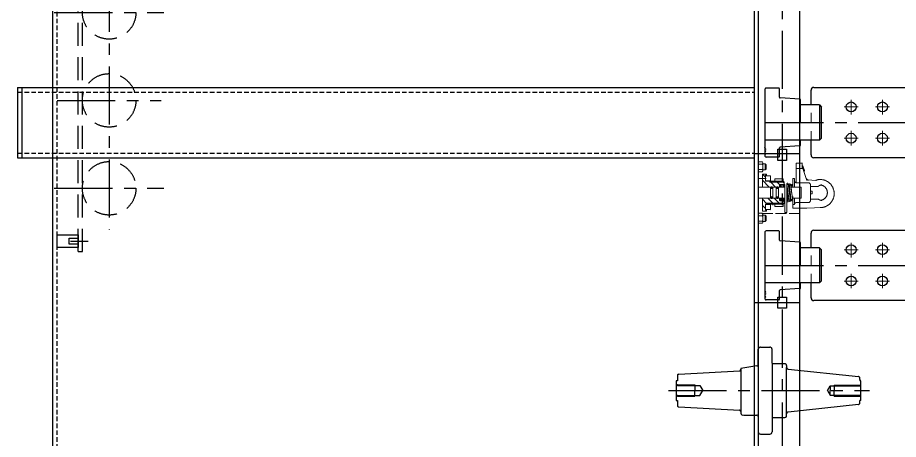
# Model space of a CAD drawing. Header units: millimetres. Extents: x 51831 to 122350, y -311274 to -161296.
# Drawn here: x 57351 to 58602, y -163314 to -162715 of the extents above; entities that cross this region are included whole.
import ezdxf

# ---------------------------------------------------------------- set-up
doc = ezdxf.new("R2010")
doc.units = ezdxf.units.MM
doc.header["$LTSCALE"] = 13
for name, pattern in [('ACAD_ISO02W100', [15, 12, -3]), ('CENTER', [50.8, 31.75, -6.35, 6.35, -6.35]), ('CENTERX2', [101.6, 63.5, -12.7, 12.7, -12.7]), ('DASHED', [0.75, 0.5, -0.25]), ('点画线', [18, 12, -2, 2, -2]), ('虚线', [2, 1, -1])]:
    doc.linetypes.add(name, pattern=pattern)
doc.layers.get('0').update_dxf_attribs({"color": 1, "linetype": 'CENTER'})
for name, color, linetype in [('1', 4, 'Continuous'), ('10', 1, 'Continuous'), ('4虚线层', 6, 'DASHED'), ('PDF_几何图形', 7, 'Continuous'), ('器身绝缘0', 4, 'Continuous'), ('粗实线', 4, 'Continuous')]:
    doc.layers.add(name, color=color, linetype=linetype)
doc.layers.add('中心线层', color=1, linetype='点画线', lineweight=18, true_color=0xff0000)
doc.layers.add('标注、文本', color=3, linetype='Continuous', lineweight=25)
doc.layers.add('虚线层', color=6, linetype='虚线', lineweight=18)
pattern_1 = [(135, (75926.2069, -165104.8281), (0.56126601, 0.56126601), []), (45, (75926.2069, -165104.8281), (1.68379802, 0.56126601), [1.984375, -1.190625])]

# ---------------------------------------------------------------- blocks, each defined once
blk = doc.blocks.new('A$C518E6780')
at = {"layer": 'PDF_几何图形'}
for p, q in [((45.9, 260.7), (44, 260.7)), ((45.9, 260.7), (47.7, 260.7)), ((54, 224.1), (54, 262)), ((55, 260.7), (54, 262)), ((68.5, 262), (55, 262)), ((55, 218.7), (55, 260.7)), ((68.5, 260.7), (69.5, 262)), ((68.5, 218.7), (68.5, 260.7)), ((69.5, 224.1), (69.5, 262)), ((75.7, 262), (75.7, 260.7)), ((79.5, 260.7), (75.7, 260.7)), ((54, 224.1), (61.8, 224.1)), ((69.5, 224.1), (61.8, 224.1)), ((23.6, 154.4), (23.6, 137)), ((97.5, 156.7), (29, 156.7)), ((99.8, 137), (99.8, 154.4)), ((0, 119.5), (0, 133)), ((22.7, 136), (3, 136)), ((22.7, 136), (120.5, 136)), ((123.5, 119.5), (123.5, 133)), ((24.7, 116.5), (3, 116.5)), ((24.7, 116.5), (120.5, 116.5)), ((96.7, 95.5), (96.7, 114.5)), ((31.9, 91.5), (31.5, 91.5)), ((31.9, 91.5), (33.8, 91.5)), ((31.9, 91.5), (92.7, 91.5)), ((33.8, 90.1), (33.8, 91.5)), ((33.8, 89.6), (33.8, 90.1)), ((38.6, 3.4), (33.8, 89.6)), ((84.8, 3.4), (89.6, 89.6)), ((89.6, 89.6), (89.8, 91.5)), ((53.7, 1.5), (53.7, 26.5)), ((53.7, 26.5), (61.8, 26.5)), ((69.7, 26.5), (61.8, 26.5)), ((69.7, 1.5), (69.7, 26.5)), ((40.6, 1.5), (47.7, 1.5)), ((53.7, 1.5), (53.7, 0)), ((54.7, 1.5), (54.7, 0)), ((68.7, 1.5), (68.7, 0)), ((69.7, 1.5), (69.7, 0))]:
    blk.add_line(p, q, dxfattribs=at)
for points in [[(25.9, 156.7), (29, 156.7), (29.6, 156.8), (30.2, 157.1), (30.7, 157.5), (31, 158.1), (31.2, 158.8), (41.7, 258.7)], [(44, 260.7), (43.4, 260.6), (42.8, 260.4), (42.3, 259.9), (41.9, 259.3), (41.7, 258.7)], [(75.7, 262), (47.7, 262), (47.7, 260.7)], [(81.7, 258.7), (81.6, 259.3), (81.3, 259.9), (80.7, 260.4), (80.1, 260.6), (79.5, 260.7)], [(81.7, 258.7), (92.3, 158.8), (92.4, 158.1), (92.8, 157.5), (93.3, 157.1), (93.9, 156.8), (94.6, 156.7)], [(61.8, 214.6), (55, 218.7), (61.8, 218.7)], [(61.8, 214.6), (68.5, 218.7), (61.8, 218.7)], [(25.9, 156.7), (25.2, 156.6), (24.6, 156.3), (24.1, 155.8), (23.7, 155.1), (23.6, 154.4)], [(99.8, 154.4), (99.7, 155.1), (99.4, 155.8), (98.9, 156.3), (98.3, 156.6), (97.5, 156.7)], [(3, 136), (2.2, 135.9), (1.5, 135.6), (0.9, 135.1), (0.4, 134.5), (0.1, 133.7), (0, 133)], [(22.7, 136), (23.1, 136.1), (23.5, 136.5), (23.6, 137)], [(99.8, 137), (100, 136.5), (100.3, 136.1), (100.9, 136)], [(123.5, 133), (123.4, 133.7), (123.1, 134.5), (122.6, 135.1), (122, 135.6), (121.3, 135.9), (120.5, 136)], [(0, 119.5), (0.1, 118.7), (0.4, 118), (0.9, 117.3), (1.5, 116.9), (2.2, 116.6), (3, 116.5)], [(26.7, 114.5), (26.7, 115.1), (26.4, 115.6), (25.9, 116.1), (25.4, 116.4), (24.7, 116.5)], [(26.7, 114.5), (30.4, 91.6), (31.5, 91.5)], [(98.8, 116.5), (98.1, 116.4), (97.6, 116.1), (97.1, 115.6), (96.9, 115.1), (96.7, 114.5)], [(120.5, 116.5), (121.3, 116.6), (122, 116.9), (122.6, 117.3), (123.1, 118), (123.4, 118.7), (123.5, 119.5)], [(33.8, 89.6), (33.7, 90.2), (33.5, 90.7), (33, 91.1), (32.4, 91.4), (31.9, 91.5)], [(91.6, 91.5), (91, 91.4), (90.5, 91.1), (90.1, 90.7), (89.8, 90.2), (89.6, 89.6)], [(54.7, 1.5), (54.7, 33.6), (61.8, 37.7)], [(68.7, 1.5), (68.7, 33.6), (61.8, 37.7)], [(38.6, 3.4), (38.7, 2.8), (39.1, 2.2), (39.5, 1.8), (40, 1.6), (40.6, 1.5)], [(47.7, 1.5), (47.7, 0), (75.7, 0), (75.7, 1.5)], [(75.7, 1.5), (82.8, 1.5), (83.4, 1.6), (84, 1.8), (84.4, 2.2), (84.7, 2.8), (84.8, 3.4)]]:
    blk.add_lwpolyline(points, dxfattribs=at)
blk.add_open_spline([(92.7, 91.5), (94.6, 91.5), (96.2, 92.7), (96.6, 94.6)], degree=3, dxfattribs=at)
blk = doc.blocks.new('A$C019A4B70')
at = {"layer": '1', "color": 1, "linetype": 'CENTERX2', "lineweight": -3, "ltscale": 0.1}
blk.add_line((0, 61.7), (285.8, 61.7), dxfattribs=at)
at = {"layer": '标注、文本', "rotation": 270}
blk.add_blockref('A$C518E6780', (11.2, 123.5), dxfattribs=at)
blk = doc.blocks.new('A$C7A9C35AF')
at = {"layer": '1', "color": 1, "linetype": 'CENTERX2', "lineweight": -3, "ltscale": 0.1}
for p, q in [((23.1, 415), (48.2, 415)), ((77.9, 395.1), (77.9, 31.7)), ((0, 340), (155.7, 340)), ((3.9, 215), (151.8, 215)), ((0, 90), (155.7, 90)), ((23.1, 15), (48.2, 15))]:
    blk.add_line(p, q, dxfattribs=at)
at = {"layer": '4虚线层', "ltscale": 5}
for p, q in [((39.9, 430), (33.9, 430)), ((33.9, 0), (33.9, 430)), ((39.9, 0), (39.9, 430)), ((33.9, 0), (39.9, 0))]:
    blk.add_line(p, q, dxfattribs=at)
for points in [[(3.9, 423.9), (33.9, 423.9), (33.9, 406.1), (3.9, 406.1)], [(3.9, 423.9), (33.9, 423.9), (33.9, 406.1), (3.9, 406.1)], [(20.9, 419.3), (33.9, 419.3), (33.9, 410.7), (20.9, 410.7)], [(20.9, 419.3), (33.9, 419.3), (33.9, 410.7), (20.9, 410.7)], [(3.9, 23.9), (33.9, 23.9), (33.9, 6.1), (3.9, 6.1)], [(3.9, 23.9), (33.9, 23.9), (33.9, 6.1), (3.9, 6.1)], [(20.9, 19.3), (33.9, 19.3), (33.9, 10.7), (20.9, 10.7)], [(20.9, 19.3), (33.9, 19.3), (33.9, 10.7), (20.9, 10.7)]]:
    blk.add_lwpolyline(points, close=True, dxfattribs=at)
for centre in [(77.9, 340), (77.9, 215), (77.9, 90)]:
    blk.add_circle(centre, 38, dxfattribs=at)
blk = doc.blocks.new('jjsiieiekjnnm')
at = {"linetype": 'ACAD_ISO02W100', "lineweight": 13}
h = blk.add_hatch(dxfattribs=at)
h.set_pattern_fill('ANSI31', color=2, scale=2, angle=360, style=0)
h.set_pattern_definition([(45, (48120.354, -165383.168), (-4.490128, 4.490128), [])])
h.paths.add_polyline_path([(65904.4, -161943.8), (65925.4, -161943.8), (65925.4, -161942.3), (65930.9, -161942.3), (65930.9, -161933.8), (65929.4, -161933.8), (65929.4, -161932.8), (65935.4, -161932.8), (65935.4, -161950.8), (65934.8, -161950.8), (65923.1, -161950.8, 0.333333), (65921.6, -161950.8), (65914.8, -161950.8, 0.333333), (65913.3, -161950.8), (65912.5, -161950.8), (65911.4, -161950.8), (65911.4, -161948.3), (65910.4, -161947.3), (65904.4, -161947.3)])
h.paths.add_polyline_path([(65911.4, -161966.8), (65913.3, -161966.8, 0.333333), (65914.8, -161966.8), (65919.5, -161966.8), (65921.6, -161966.8, 0.333333), (65923.1, -161966.8), (65934.8, -161966.8), (65935.4, -161966.8), (65935.4, -161984.8), (65929.4, -161984.8), (65929.4, -161983.8), (65930.9, -161983.8), (65930.9, -161975.3), (65929.4, -161975.3), (65929.4, -161973.8), (65904.4, -161973.8), (65904.4, -161970.3), (65910.4, -161970.3), (65911.4, -161969.3)])
h = blk.add_hatch(dxfattribs=at)
h.set_pattern_fill('ANSI31', color=2, scale=2, angle=450, style=0)
h.set_pattern_definition([(45, (75926.207, -165104.828), (4.490128, -4.490128), [])])
h.paths.add_polyline_path([(65908.6, -161947.8), (65903.4, -161947.8), (65903.4, -161950.6), (65908.6, -161950.6), (65908.6, -161949.3)])
h = blk.add_hatch(dxfattribs=at)
h.set_pattern_fill('ANSI31', color=2, scale=1.5, angle=450, style=0)
h.set_pattern_definition([(45, (75926.207, -165104.828), (3.367596, -3.367596), [])])
h.paths.add_polyline_path([(65908.6, -161947.8), (65903.4, -161947.8), (65903.4, -161950.6), (65908.6, -161950.6), (65908.6, -161949.3)])
h = blk.add_hatch(dxfattribs=at)
h.set_pattern_fill('ANSI38', color=2, scale=0.25, angle=360, style=0)
h.set_pattern_definition(pattern_1)
h.paths.add_polyline_path([(65911.4, -161949.3, 1), (65908.6, -161949.3, 1)])
h = blk.add_hatch(dxfattribs=at)
h.set_pattern_fill('ANSI31', color=2, scale=0.5, angle=450, style=0)
h.set_pattern_definition([(45, (75926.2069, -165104.8281), (1.12253202, -1.12253202), [])])
h.paths.add_polyline_path([(65908.6, -161969.8), (65908.6, -161967), (65903.4, -161967), (65903.4, -161969.8)])
h = blk.add_hatch(dxfattribs=at)
h.set_pattern_fill('ANSI38', color=2, scale=0.25, angle=360, style=0)
h.set_pattern_definition(pattern_1)
h.paths.add_polyline_path([(65911.4, -161968.3, 1), (65908.6, -161968.3, 1)])
at = {"color": 2, "linetype": 'ACAD_ISO02W100', "lineweight": 13}
for p, q in [((65878.9, -161916.7), (65878.9, -161921.4)), ((65878.9, -161916.7), (65887.7, -161916.7)), ((65887.7, -161916.7), (65887.7, -161944.7)), ((65878.9, -161921.4), (65872.2, -161941.4)), ((65877.9, -161920.5), (65875.6, -161927.5)), ((65877.9, -161921.1), (65875.6, -161928.1)), ((65876.5, -161927.8), (65875.6, -161927.5)), ((65876.5, -161928.4), (65875.6, -161928.1)), ((65876.7, -161924.3), (65876.8, -161924.3)), ((65878.9, -161920.8), (65877.9, -161920.5)), ((65878.9, -161921.4), (65877.9, -161921.1)), ((65878.9, -161921.4), (65878.9, -161924.3)), ((65878.9, -161924.3), (65887.7, -161924.3)), ((65872.2, -161940.8), (65858.3, -161941.3)), ((65889.9, -161938.8), (65889.9, -161939.8)), ((65889.9, -161938.8), (65889.9, -161950.8)), ((65892.2, -161938.8), (65889.9, -161938.8)), ((65892.2, -161938.8), (65892.2, -161950.8)), ((65904.4, -161943.8), (65905.9, -161942.3)), ((65905.9, -161942.3), (65905.9, -161939.3)), ((65917.9, -161939.3), (65905.9, -161939.3)), ((65930.9, -161942.3), (65905.9, -161942.3)), ((65917.9, -161939.3), (65917.9, -161942.3)), ((65923.9, -161942.3), (65917.9, -161942.3)), ((65923.9, -161934.8), (65923.9, -161941.8)), ((65923.9, -161934.8), (65930.9, -161934.8)), ((65923.9, -161934.8), (65923.9, -161936.3)), ((65923.9, -161941.8), (65923.9, -161942.3)), ((65923.9, -161941.8), (65930.9, -161941.8)), ((65923.9, -161942.3), (65930.9, -161942.3)), ((65929.4, -161932.5), (65935.4, -161932.5)), ((65929.4, -161932.5), (65929.4, -161933.8)), ((65930.9, -161933.8), (65929.4, -161933.8)), ((65929.4, -161933.8), (65929.4, -161934.8)), ((65940.7, -161938.8), (65929.9, -161938.8)), ((65930.9, -161942.3), (65930.9, -161933.8)), ((65930.9, -161934.8), (65930.9, -161942.3)), ((65935.4, -161932.5), (65935.4, -161950.8)), ((65856.2, -161949.9), (65867.2, -161949.9)), ((65867.2, -161947.8), (65867.2, -161955.3)), ((65867.2, -161954.6), (65867.2, -161969.8)), ((65886.9, -161944.8), (65870.2, -161944.8)), ((65880.2, -161950.8), (65895, -161950.8)), ((65880.2, -161950.8), (65880.2, -161966.7)), ((65895.5, -161947.3), (65892.4, -161969.4)), ((65893.9, -161958.5), (65894.4, -161948)), ((65897.5, -161947.3), (65894.4, -161969.5)), ((65895.5, -161970.1), (65898.9, -161946.4)), ((65897, -161950.8), (65898.3, -161950.8)), ((65900.9, -161946.6), (65897.5, -161970.2)), ((65900.9, -161946.3), (65899.5, -161970.1)), ((65900.3, -161950.8), (65900.9, -161950.8)), ((65900.9, -161947.3), (65900.9, -161966.7)), ((65904.4, -161947.3), (65903.4, -161947.3)), ((65903.4, -161947.3), (65903.4, -161950.8)), ((65908.6, -161947.8), (65903.4, -161947.8)), ((65908.6, -161950.6), (65903.4, -161950.6)), ((65903.4, -161950.8), (65914.5, -161950.8)), ((65903.4, -161950.8), (65903.4, -161966.7)), ((65904.4, -161947.3), (65904.4, -161943.8)), ((65904.4, -161943.8), (65925.4, -161943.8)), ((65910.4, -161947.3), (65904.4, -161947.3)), ((65908.6, -161950.8), (65908.6, -161947.3)), ((65908.6, -161949.3), (65908.6, -161950.8)), ((65911.4, -161948.3), (65910.4, -161947.3)), ((65911.4, -161950.8), (65911.4, -161948.3)), ((65933.4, -161950.8), (65911.4, -161950.8)), ((65912.4, -161950.8), (65912.4, -161952.8)), ((65912.4, -161952.8), (65912.4, -161964.8)), ((65915.7, -161952.8), (65912.4, -161952.8)), ((65933, -161950.8), (65912.5, -161950.8)), ((65914.1, -161950.8), (65912.8, -161952)), ((65915, -161950.9), (65913.2, -161952.7)), ((65913.3, -161950.8), (65914.5, -161952)), ((65913.3, -161950.8), (65913.3, -161950.8)), ((65918.3, -161950.8), (65913.3, -161950.8)), ((65913.7, -161952.2), (65914.2, -161952.8)), ((65914.3, -161950.5), (65914.1, -161950.8)), ((65914.3, -161952.8), (65914.1, -161953)), ((65914.2, -161952.8), (65914.4, -161953)), ((65915.3, -161951.8), (65914.3, -161952.8)), ((65919.5, -161950.8), (65914.5, -161950.8)), ((65919.5, -161950.8), (65914.5, -161950.8)), ((65914.5, -161952.9), (65914.6, -161952.9)), ((65914.8, -161951.1), (65915.3, -161951.6)), ((65915.7, -161950.8), (65915.7, -161952.8)), ((65915.7, -161952.8), (65915.7, -161964.8)), ((65920.7, -161950.8), (65920.7, -161952.8)), ((65920.7, -161952.8), (65920.7, -161964.8)), ((65920.7, -161952.8), (65924, -161952.8)), ((65921.9, -161950.8), (65921.1, -161951.5)), ((65921.1, -161951.8), (65922.1, -161952.8)), ((65923, -161950.8), (65921.3, -161952.5)), ((65921.4, -161951), (65921.8, -161951.4)), ((65933.6, -161950.8), (65921.6, -161950.8)), ((65922.2, -161952.8), (65922, -161952.9)), ((65922.1, -161952.8), (65922.3, -161953)), ((65922.2, -161950.6), (65922.3, -161950.8)), ((65923.6, -161951.4), (65922.2, -161952.8)), ((65922.3, -161950.8), (65923.5, -161952)), ((65922.7, -161952.2), (65923.2, -161952.7)), ((65934.8, -161950.8), (65922.8, -161950.8)), ((65934.8, -161950.8), (65922.8, -161950.8)), ((65923.1, -161950.7), (65923, -161950.8)), ((65924, -161950.8), (65924, -161952.8)), ((65924, -161952.8), (65924, -161964.8)), ((65936, -161950.8), (65934.8, -161950.8)), ((65940.7, -161950.8), (65937.2, -161950.8)), ((65937.5, -161950.8), (65940.7, -161950.8)), ((65940.7, -161950.8), (65937.5, -161950.8)), ((65856.1, -161967.9), (65867.2, -161967.9)), ((65867.2, -161956.7), (65864.7, -161956.7)), ((65864.7, -161956.7), (65864.7, -161958.7)), ((65864.7, -161960.7), (65864.7, -161958.7)), ((65867.2, -161960.7), (65864.7, -161960.7)), ((65880.2, -161966.7), (65892.8, -161966.7)), ((65889.9, -161975.8), (65889.9, -161966.7)), ((65892.2, -161966.1), (65892.2, -161964.1)), ((65892.2, -161966.1), (65892.2, -161977.8)), ((65892.2, -161966.7), (65892.2, -161980.8)), ((65894.8, -161966.7), (65896, -161966.7)), ((65898, -161966.7), (65899.7, -161966.7)), ((65900.9, -161966.7), (65900.9, -161987.1)), ((65903.4, -161966.7), (65914.5, -161966.7)), ((65903.4, -161966.7), (65903.4, -161970.3)), ((65903.4, -161966.7), (65903.4, -161987.1)), ((65908.6, -161967), (65903.4, -161967)), ((65908.6, -161966.8), (65908.6, -161970.3)), ((65908.6, -161970.3), (65908.6, -161966.8)), ((65911.4, -161969.3), (65911.4, -161966.8)), ((65933.4, -161966.8), (65911.4, -161966.8)), ((65912.4, -161964.8), (65912.4, -161966.8)), ((65915.7, -161964.8), (65912.4, -161964.8)), ((65933, -161966.8), (65912.5, -161966.8)), ((65912.8, -161966), (65913.4, -161966.6)), ((65913.5, -161964.8), (65912.9, -161965.4)), ((65914.7, -161964.8), (65913, -161966.4)), ((65913.7, -161964.6), (65913.5, -161964.8)), ((65913.7, -161964.6), (65913.9, -161964.8)), ((65913.7, -161965.7), (65914.7, -161966.8)), ((65915.2, -161965.3), (65913.8, -161966.8)), ((65913.9, -161964.8), (65914.5, -161965.4)), ((65914.5, -161964.6), (65914.6, -161964.6)), ((65914.5, -161966.7), (65940.7, -161966.7)), ((65919.5, -161966.8), (65914.5, -161966.8)), ((65919.5, -161966.8), (65914.5, -161966.8)), ((65914.7, -161964.7), (65914.7, -161964.8)), ((65914.7, -161966.8), (65914.8, -161966.8)), ((65915.7, -161964.8), (65915.7, -161966.8)), ((65920.7, -161966.8), (65915.7, -161966.8)), ((65920.7, -161964.8), (65920.7, -161966.8)), ((65920.7, -161964.8), (65924, -161964.8)), ((65922.5, -161964.8), (65921.2, -161966.1)), ((65921.2, -161965.4), (65922.4, -161966.6)), ((65923.4, -161965), (65921.6, -161966.8)), ((65921.7, -161964.7), (65921.7, -161964.8)), ((65921.7, -161964.8), (65921.8, -161964.9)), ((65922.7, -161964.6), (65922.5, -161964.8)), ((65922.8, -161966.8), (65922.5, -161967)), ((65922.6, -161964.5), (65922.8, -161964.8)), ((65922.7, -161965.7), (65923.4, -161966.5)), ((65922.8, -161964.8), (65923.5, -161965.4)), ((65923.6, -161965.9), (65922.8, -161966.8)), ((65934.8, -161966.8), (65922.8, -161966.8)), ((65934.8, -161966.8), (65922.8, -161966.8)), ((65924, -161964.8), (65924, -161966.8)), ((65936, -161966.8), (65924, -161966.8)), ((65924.3, -161966.8), (65925.2, -161966.8)), ((65924.3, -161966.8), (65925.2, -161966.8)), ((65933, -161966.8), (65935.3, -161966.8)), ((65936, -161966.8), (65934.8, -161966.8)), ((65935.4, -161985.1), (65935.4, -161966.8)), ((65940.7, -161966.8), (65937.2, -161966.8)), ((65940.7, -161966.8), (65937.5, -161966.8)), ((65937.5, -161966.8), (65940.7, -161966.8)), ((65872.2, -161980.8), (65850.8, -161980.1)), ((65851.5, -161980.1), (65851.5, -161980.1)), ((65886.9, -161972.8), (65870.2, -161972.8)), ((65889.9, -161975.8), (65892.2, -161975.8)), ((65908.6, -161969.8), (65903.4, -161969.8)), ((65910.4, -161970.3), (65903.4, -161970.3)), ((65904.4, -161973.8), (65904.4, -161970.3)), ((65904.4, -161973.8), (65929.4, -161973.8)), ((65905.9, -161975.3), (65904.4, -161973.8)), ((65905.9, -161975.3), (65905.9, -161978.3)), ((65930.9, -161975.3), (65905.9, -161975.3)), ((65917.9, -161978.3), (65905.9, -161978.3)), ((65910.4, -161970.3), (65911.4, -161969.3)), ((65917.9, -161975.3), (65917.9, -161978.3)), ((65923.9, -161975.3), (65923.9, -161982.8)), ((65923.9, -161975.3), (65923.9, -161982.8)), ((65923.9, -161975.8), (65930.9, -161975.8)), ((65929.4, -161975.3), (65929.4, -161973.8)), ((65930.9, -161975.3), (65930.9, -161982.8)), ((65930.9, -161983.8), (65930.9, -161975.3)), ((65872.2, -161980.8), (65889.9, -161980.8)), ((65892.2, -161980.8), (65889.9, -161980.8)), ((65892.2, -161980.8), (65889.9, -161980.8)), ((65900.9, -161987.1), (65903.4, -161987.1)), ((65923.9, -161981.3), (65923.9, -161982.8)), ((65923.9, -161982.8), (65930.9, -161982.8)), ((65924, -161984.7), (65923.9, -161984.7)), ((65929.4, -161985.1), (65929.4, -161982.8)), ((65930.9, -161983.8), (65929.4, -161983.8)), ((65929.4, -161985.1), (65935.4, -161985.1)), ((65929.4, -161985.1), (65935.4, -161985.1)), ((65929.4, -161985.1), (65935.4, -161985.1))]:
    blk.add_line(p, q, dxfattribs=at)
for centre, radius in [((65893.4, -161948), 1), ((65896.5, -161947.3), 1), ((65899.9, -161946.4), 1), ((65910, -161949.3), 1.4), ((65914.1, -161951.8), 1.25), ((65922.4, -161951.8), 1.25), ((65910, -161968.3), 1.4), ((65914.1, -161965.8), 1.25), ((65922.4, -161965.8), 1.25), ((65893.4, -161969.5), 1), ((65896.5, -161970.2), 1), ((65899.9, -161971.1), 1)]:
    blk.add_circle(centre, radius, dxfattribs=at)
for centre, radius, start, end in [((65853.5, -161960.1), 20, 70.0085, 270.0629), ((65850.6, -161944.9), 3, 276.3639, 276.3639), ((65870, -161937.9), 3, 271.9787, 341.4792), ((65886.9, -161941.8), 3, 270, 0), ((65854.2, -161958.8), 11, 96.3639, 180), ((65851.5, -161952.9), 5, 66.1093, 96.3639), ((65848.7, -161959.3), 12, 51.3178, 66.1093), ((65870.2, -161947.8), 3, 90, 180), ((65854.2, -161958.8), 11, 180.1388, 263.6361), ((65848.7, -161958.4), 12, 293.8907, 307.9118), ((65850.6, -161972.7), 3, 83.6361, 83.6361), ((65851.5, -161964.8), 5, 263.6361, 293.8907), ((65870.2, -161969.8), 3, 180, 270), ((65886.9, -161975.8), 3, 0, 90)]:
    blk.add_arc(centre, radius, start, end, dxfattribs=at)
at = {"layer": '1', "color": 2, "linetype": 'ACAD_ISO02W100', "lineweight": 13, "ltscale": 0.1}
blk.add_line((65881.7, -161988.2), (65940.7, -161988.2), dxfattribs=at)
at = {"layer": '10', "color": 2, "linetype": 'ACAD_ISO02W100', "lineweight": 13}
for p, q in [((65878.5, -161916.4), (65878.5, -161916.4)), ((65931.5, -161917.9), (65930.3, -161919.1)), ((65931.5, -161917.9), (65934.8, -161917.9)), ((65931.5, -161926.4), (65931.5, -161917.9)), ((65935.4, -161915.1), (65934.8, -161916.7)), ((65934.8, -161928), (65934.8, -161916.7)), ((65934.9, -161917.4), (65934.8, -161916.9)), ((65935.1, -161917.9), (65934.9, -161917.4)), ((65935.3, -161918.4), (65935.1, -161917.9)), ((65935.4, -161915.1), (65941.3, -161915.1)), ((65930.3, -161925.4), (65930.3, -161919.1)), ((65931.5, -161926.4), (65930.3, -161925.4)), ((65934.8, -161926.4), (65931.5, -161926.4)), ((65935.6, -161929.4), (65934.8, -161928)), ((65935.1, -161926.5), (65934.9, -161927.2)), ((65935.5, -161925.9), (65935.1, -161926.5)), ((65935.3, -161918.4), (65941.3, -161918.4)), ((65935.5, -161925.9), (65941.3, -161925.9)), ((65941.3, -161929.4), (65935.6, -161929.4)), ((65895, -161950.8), (65892.2, -161950.8)), ((65898.3, -161950.8), (65897, -161950.8)), ((65900.9, -161950.8), (65900.3, -161950.8)), ((65940.7, -161950.8), (65903.4, -161950.8)), ((65940.7, -161950.8), (65939.7, -161950.8)), ((65892.2, -161966.1), (65892.2, -161964.1)), ((65920.4, -161975.3), (65920.4, -161976.5)), ((65931.5, -161991), (65930.3, -161992.1)), ((65930.3, -161992.1), (65930.3, -161998.4)), ((65934.8, -161991), (65931.5, -161991)), ((65931.5, -161991), (65931.5, -161999.6)), ((65935.6, -161988.1), (65934.8, -161989.4)), ((65934.8, -161989.4), (65934.8, -162000.8)), ((65935.1, -161991), (65934.9, -161990.3)), ((65935.5, -161991.6), (65935.1, -161991)), ((65935.5, -161991.6), (65941.3, -161991.6)), ((65941.3, -161988.1), (65935.6, -161988.1)), ((65931.5, -161999.6), (65930.3, -161998.4)), ((65931.5, -161999.6), (65934.8, -161999.6)), ((65934.9, -162000.1), (65934.8, -162000.6)), ((65935.4, -162002.4), (65934.8, -162000.8)), ((65935.1, -161999.6), (65934.9, -162000.1)), ((65935.3, -161999.1), (65935.1, -161999.6)), ((65935.3, -161999.1), (65941.3, -161999.1)), ((65935.4, -162002.4), (65941.3, -162002.4))]:
    blk.add_line(p, q, dxfattribs=at)
for centre, start, end in [((65945.9, -161921.9), 161.674, 173.2517), ((65945.9, -161921.9), 186.7483, 200.9516), ((65945.9, -161995.6), 159.0484, 173.2517), ((65945.9, -161995.6), 186.7483, 198.326)]:
    blk.add_arc(centre, 11.2, start, end, dxfattribs=at)
at = {"layer": '器身绝缘0', "color": 2, "linetype": 'ACAD_ISO02W100', "lineweight": 13}
blk.add_line((65930.4, -161998.3), (65931.9, -161998.3), dxfattribs=at)
at = {"layer": '标注、文本', "color": 2, "linetype": 'ACAD_ISO02W100', "lineweight": 13}
blk.add_line((65941.3, -161915.1), (65941.3, -162002.4), dxfattribs=at)
blk = doc.blocks.new('25560')
blk.add_line((54442, -153783), (54442, -153791))
at = {"layer": '1', "color": 1, "linetype": 'CENTERX2', "lineweight": -3, "ltscale": 0.1}
blk.add_line((54069, -153787), (54353, -153787), dxfattribs=at)
at = {"layer": '中心线层'}
for p, q in [((54190.9, -153754.8), (54190.9, -153774.8)), ((54190.9, -153755.1), (54190.9, -153775.7)), ((54235.4, -153754.8), (54235.4, -153774.8)), ((54235.4, -153755.1), (54235.4, -153775.7)), ((54279.9, -153754.8), (54279.9, -153774.8)), ((54279.9, -153755.1), (54279.9, -153775.7)), ((54324.4, -153754.8), (54324.4, -153774.8)), ((54324.4, -153755.1), (54324.4, -153775.7)), ((54368.9, -153754.8), (54368.9, -153774.8)), ((54368.9, -153755.1), (54368.9, -153775.7)), ((54413.4, -153754.8), (54413.4, -153774.8)), ((54413.4, -153755.1), (54413.4, -153775.7)), ((54180.9, -153764.8), (54200.9, -153764.8)), ((54225.4, -153764.8), (54245.4, -153764.8)), ((54269.9, -153764.8), (54289.9, -153764.8)), ((54314.4, -153764.8), (54334.4, -153764.8)), ((54358.9, -153764.8), (54378.9, -153764.8)), ((54403.4, -153764.8), (54423.4, -153764.8)), ((54190.9, -153799), (54190.9, -153819.6)), ((54235.4, -153799), (54235.4, -153819.6)), ((54279.9, -153799), (54279.9, -153819.6)), ((54324.4, -153799), (54324.4, -153819.6)), ((54368.9, -153799), (54368.9, -153819.6)), ((54413.4, -153799), (54413.4, -153819.6)), ((54180.9, -153809.3), (54200.9, -153809.3)), ((54190.9, -153799.3), (54190.9, -153819.3)), ((54225.4, -153809.3), (54245.4, -153809.3)), ((54235.4, -153799.3), (54235.4, -153819.3)), ((54269.9, -153809.3), (54289.9, -153809.3)), ((54279.9, -153799.3), (54279.9, -153819.3)), ((54314.4, -153809.3), (54334.4, -153809.3)), ((54324.4, -153799.3), (54324.4, -153819.3)), ((54358.9, -153809.3), (54378.9, -153809.3)), ((54368.9, -153799.3), (54368.9, -153819.3)), ((54403.4, -153809.3), (54423.4, -153809.3)), ((54413.4, -153799.3), (54413.4, -153819.3))]:
    blk.add_line(p, q, dxfattribs=at)
at = {"layer": '粗实线'}
for p, q in [((54069, -153833.8), (54069, -153739.1)), ((54088, -153738.1), (54070, -153738.1)), ((54089, -153751.1), (54089, -153739.1)), ((54134, -153762.1), (54134, -153741.1)), ((54134, -153762.1), (54134, -153741.1)), ((54138, -153737.1), (54438, -153737)), ((54138, -153737.1), (54240, -153737.1)), ((54442, -153741), (54442, -153833)), ((54118, -153754), (54089.9, -153752.1)), ((54119, -153787.1), (54119, -153755)), ((54146, -153762.1), (54119, -153762.1)), ((54146, -153762.1), (54149, -153765.1)), ((54146, -153762.1), (54146, -153812.1)), ((54146, -153767.1), (54146, -153807.1)), ((54149, -153809.1), (54149, -153765.1)), ((54146, -153812.1), (54149, -153809.1)), ((54146, -153812.1), (54069, -153812.1)), ((54069, -153823.9), (54069, -153823.1)), ((54069, -153823.9), (54069.9, -153824.7)), ((54089, -153835.1), (54089, -153823)), ((54118, -153820.1), (54089.9, -153822)), ((54119, -153819.1), (54119, -153812.1)), ((54134, -153833.1), (54134, -153812.1)), ((54134, -153833.1), (54134, -153812.1)), ((54069.9, -153824.7), (54069, -153825.6)), ((54069, -153826.8), (54069, -153825.6)), ((54069, -153826.8), (54069.9, -153827.7)), ((54069.9, -153827.7), (54069, -153828.6)), ((54069, -153830.8), (54069, -153828.6)), ((54069, -153830.8), (54069.9, -153831.7)), ((54069.9, -153831.7), (54069, -153832.6)), ((54069, -153835.1), (54069, -153832.6)), ((54088, -153836.1), (54070, -153836.1)), ((54438, -153837), (54138, -153837.1)), ((54240.1, -153837.1), (54138, -153837.1))]:
    blk.add_line(p, q, dxfattribs=at)
for centre in [(54190.9, -153764.8), (54235.4, -153764.8), (54279.9, -153764.8), (54324.4, -153764.8), (54368.9, -153764.8), (54413.4, -153764.8), (54190.9, -153809.3), (54235.4, -153809.3), (54279.9, -153809.3), (54324.4, -153809.3), (54368.9, -153809.3), (54413.4, -153809.3)]:
    blk.add_circle(centre, 7, dxfattribs=at)
for centre, radius, start, end in [((54070, -153739.1), 1, 90, 180), ((54088, -153739.1), 1, 0, 90), ((54138, -153741.1), 4, 90, 180), ((54138, -153741.1), 4, 90, 180), ((54438, -153741), 4, 0, 90), ((54090, -153751.1), 1, 180, 266.1859), ((54118, -153755), 1, 0, 86.1859), ((54068, -153823.1), 1, 0, 90), ((54090, -153823), 1, 93.8141, 180), ((54118, -153819.1), 1, 273.8141, 0), ((54070, -153835.1), 1, 180, 270), ((54088, -153835.1), 1, 270, 0), ((54138, -153833.1), 4, 180, 270), ((54138, -153833.1), 4, 180, 270), ((54438, -153833), 4, 270, 0)]:
    blk.add_arc(centre, radius, start, end, dxfattribs=at)
at = {"layer": '虚线层'}
for p, q in [((54134, -153812.1), (54134, -153762.1)), ((54442, -153782), (54427, -153782)), ((54427, -153782), (54427, -153792)), ((54442, -153782.6), (54427, -153782.6)), ((54442, -153791.5), (54427, -153791.5)), ((54442, -153792), (54427, -153792))]:
    blk.add_line(p, q, dxfattribs=at)

msp = doc.modelspace()

# ---------------------------------------------------------------- linework, layer by layer
at = {"layer": '1', "color": 1, "linetype": 'CENTERX2', "lineweight": -3, "ltscale": 0.1}
for p, q in [((58437.425, -164136.902), (58437.425, -162084.934)), ((58437.425, -164136.902), (58437.425, -162084.934)), ((58396.844, -162907.907), (58461.844, -162907.907)), ((58396.844, -163119.907), (58461.844, -163119.907))]:
    msp.add_line(p, q, dxfattribs=at)
at = {"layer": '4虚线层'}
for p, q in [((58396.844, -162084.934), (58396.844, -164126.902)), ((57406.844, -164126.902), (57406.844, -162226.152)), ((57350.844, -162820.566), (58396.844, -162820.566)), ((57350.844, -162907.566), (58396.844, -162907.566))]:
    msp.add_line(p, q, dxfattribs=at)
at = {"layer": '4虚线层', "ltscale": 5}
msp.add_line((58396.844, -162391.902), (58396.844, -164126.902), dxfattribs=at)
at = {"layer": '标注、文本', "color": 4, "lineweight": 30}
for p, q in [((58396.844, -162084.934), (58396.844, -164134.902)), ((57400.844, -164126.902), (57400.844, -162228.152)), ((57350.844, -162814.066), (58396.844, -162814.066)), ((57350.844, -162914.066), (58396.844, -162914.066))]:
    msp.add_line(p, q, dxfattribs=at)
at = {"layer": '标注、文本'}
for p, q in [((57350.844, -162814.066), (57350.844, -162914.066)), ((57356.844, -162814.066), (57356.844, -162914.066))]:
    msp.add_line(p, q, dxfattribs=at)
at = {"layer": '粗实线', "lineweight": 30}
for p, q in [((58402.844, -162084.934), (58402.844, -164126.902)), ((58461.844, -164134.902), (58461.844, -162084.934)), ((57400.844, -162866.894), (57400.844, -162776.894))]:
    msp.add_line(p, q, dxfattribs=at)
for points in [[(58430.844, -162901.907), (58442.844, -162901.907), (58442.844, -162917.907), (58430.844, -162917.907)], [(58430.844, -163111.907), (58442.844, -163111.907), (58442.844, -163127.907), (58430.844, -163127.907)]]:
    msp.add_lwpolyline(points, close=True, dxfattribs=at)

# ---------------------------------------------------------------- block references
at = {"layer": '标注、文本'}
for name, p in [('A$C7A9C35AF', (57402.991, -163047.424)), ('25560', (4343.868, -9076.883)), ('25560', (4343.868, -9279.883)), ('A$C019A4B70', (58275.2, -163306.637))]:
    msp.add_blockref(name, p, dxfattribs=at)
at = {"layer": '标注、文本', "xscale": -1}
msp.add_blockref('jjsiieiekjnnm', (124344.161, -1004.782), dxfattribs=at)

doc.saveas('drawing.dxf')
